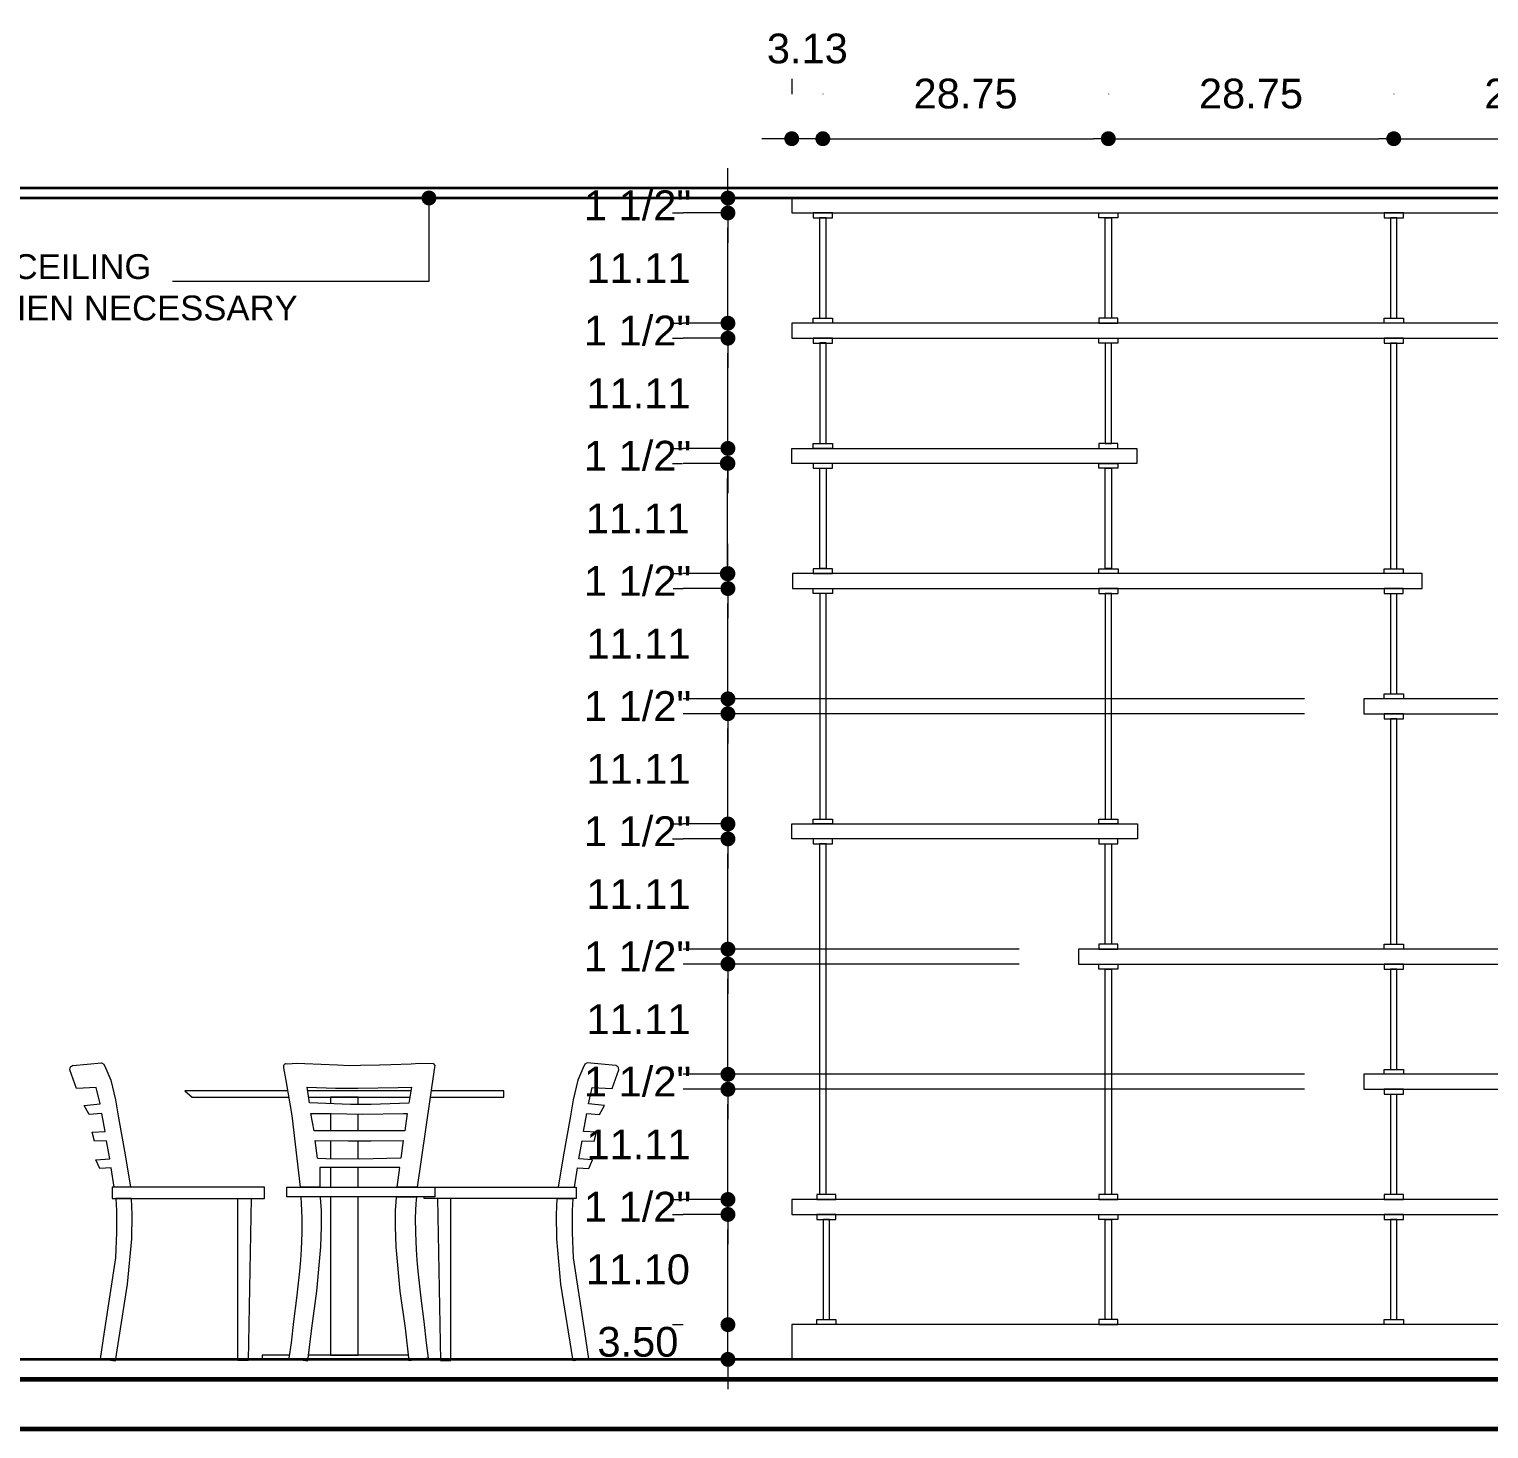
# Model space of a CAD drawing. Extents: x -566 to 72611, y -487 to 32334.
# Drawn here: x 179.1 to 326.2, y 863.1 to 1004.1 of the extents above; entities that cross this region are included whole.
import ezdxf

# ---------------------------------------------------------------- set-up
doc = ezdxf.new("R2010")
doc.units = 0
doc.header["$LTSCALE"] = 0.5
doc.header["$MEASUREMENT"] = 0
doc.layers.get('0').update_dxf_attribs({"color": 20, "linetype": 'CONTINUOUS'})
doc.layers.get('DEFPOINTS').update_dxf_attribs({"linetype": 'CONTINUOUS', "lineweight": 5})
for name, color, linetype, lineweight in [('Annotations', 40, 'CONTINUOUS', 5), ('Framing', 142, 'CONTINUOUS', 35), ('viewed', 160, 'CONTINUOUS', 13), ('walls', 191, 'CONTINUOUS', 60)]:
    doc.layers.add(name, color=color, linetype=linetype, lineweight=lineweight)
doc.layers.add('layout', color=7, linetype='CONTINUOUS', lineweight=5, true_color=0xcfcfcf)
doc.styles.get("Standard").update_dxf_attribs({"font": 'arial.ttf'})
doc.dimstyles.new('Arch96', dxfattribs={"dimscale": 96, "dimtxt": 0.03125, "dimasz": 0.015625, "dimexe": 0.046875, "dimexo": 0.0625, "dimgap": 0.03125, "dimtad": 1, "dimtoh": 1, "dimdec": 4, "dimzin": 3, "dimdsep": 46, "dimlunit": 4, "dimtxsty": 'Standard', "dimblk": 'DOT', "dimcen": 0, "dimdle": 0.046875, "dimclrd": 256, "dimclre": 256, "dimclrt": 256, "dimaunit": 1, "dimadec": 3, "dimazin": 2, "dimtfac": 1, "dimtdec": 4, "dimtmove": 2, "dimatfit": 3, "dimldrblk": 'ARO14', "dimfxl": 1, "dimfrac": 2, "dimlwd": -1, "dimlwe": -1, "dimarcsym": 0})
doc.dimstyles.new('Arch96 IN', dxfattribs={"dimscale": 96, "dimtxt": 0.03125, "dimasz": 0.015625, "dimexe": 0.046875, "dimexo": 0.125, "dimgap": 0.03125, "dimtad": 1, "dimtoh": 1, "dimzin": 3, "dimdsep": 46, "dimtxsty": 'Standard', "dimblk": 'DOT', "dimcen": 0, "dimdle": 0.046875, "dimclrd": 256, "dimclre": 256, "dimclrt": 256, "dimaunit": 1, "dimadec": 3, "dimazin": 2, "dimtfac": 1, "dimtmove": 2, "dimatfit": 3, "dimldrblk": 'ARO14', "dimfxl": 1, "dimfrac": 2, "dimlwd": -1, "dimlwe": -1, "dimarcsym": 0})

# ---------------------------------------------------------------- blocks, each defined once
blk = doc.blocks.new('_Dot')
at = {"color": 0, "linetype": 'ByBlock', "lineweight": -2}
blk.add_line((-0.5, 0), (-1, 0), dxfattribs=at)
at = {"color": 0, "linetype": 'ByBlock', "const_width": 0.5}
blk.add_lwpolyline([(-0.25, 0, 1), (0.25, 0, 1)], format="xyb", close=True, dxfattribs=at)
blk = doc.blocks.new('*D105')
at = {"layer": 'Annotations', "transparency": 16777216}
for p, q in [((249.52, 875.1), (249.52, 876.6)), ((243.95, 873.6), (245.02, 873.6)), ((249.52, 870.1), (249.52, 873.6)), ((243.95, 870.1), (245.02, 870.1)), ((249.52, 868.6), (249.52, 867.1))]:
    blk.add_line(p, q, dxfattribs=at)
at = {"layer": 'DEFPOINTS', "color": 0, "transparency": 16777216}
for p in [(249.52, 873.6), (255.95, 873.6), (255.95, 870.1)]:
    blk.add_point(p, dxfattribs=at)
at = {"layer": 'Annotations', "transparency": 16777216, "xscale": 1.5, "yscale": 1.5, "zscale": 1.5}
for p, rotation in [((249.52, 873.6), 270), ((249.52, 870.1), 90)]:
    blk.add_blockref('_Dot', p, dxfattribs=dict(at, rotation=rotation))
at = {"layer": 'Annotations', "transparency": 16777216, "insert": (240.45, 871.85), "char_height": 3, "attachment_point": 5}
blk.add_mtext('3.50', dxfattribs=at)
blk = doc.blocks.new('ARO14')
blk.add_line((0, 0), (-1.021, 0))
at = {"const_width": 0.0625}
blk.add_lwpolyline([(-0.77, 0.468), (0, 0), (-0.77, -0.468)], dxfattribs=at)
blk = doc.blocks.new('*D106')
at = {"layer": 'Annotations', "transparency": 16777216}
for p, q in [((243.95, 884.7), (245.02, 884.7)), ((249.52, 875.1), (249.52, 883.2)), ((243.95, 873.6), (245.02, 873.6))]:
    blk.add_line(p, q, dxfattribs=at)
at = {"layer": 'DEFPOINTS', "color": 0, "transparency": 16777216}
for p in [(249.52, 884.7), (255.95, 884.7), (255.95, 873.6)]:
    blk.add_point(p, dxfattribs=at)
at = {"layer": 'Annotations', "transparency": 16777216, "xscale": 1.5, "yscale": 1.5, "zscale": 1.5}
for p, rotation in [((249.52, 884.7), 90), ((249.52, 873.6), 270)]:
    blk.add_blockref('_Dot', p, dxfattribs=dict(at, rotation=rotation))
at = {"layer": 'Annotations', "transparency": 16777216, "insert": (240.45, 879.15), "char_height": 3, "attachment_point": 5}
blk.add_mtext('11.10', dxfattribs=at)
blk = doc.blocks.new('*D107')
at = {"layer": 'Annotations', "transparency": 16777216}
for p, q in [((249.52, 887.71), (249.52, 889.21)), ((249.95, 886.21), (245.02, 886.21)), ((249.52, 884.7), (249.52, 886.21)), ((249.95, 884.7), (245.02, 884.7)), ((249.52, 883.2), (249.52, 881.7))]:
    blk.add_line(p, q, dxfattribs=at)
at = {"layer": 'DEFPOINTS', "color": 0, "transparency": 16777216}
for p in [(249.52, 886.21), (255.95, 886.21, -8.89), (255.95, 884.7, -8.89)]:
    blk.add_point(p, dxfattribs=at)
at = {"layer": 'Annotations', "transparency": 16777216, "xscale": 1.5, "yscale": 1.5, "zscale": 1.5}
for p, rotation in [((249.52, 886.21), 270), ((249.52, 884.7), 90)]:
    blk.add_blockref('_Dot', p, dxfattribs=dict(at, rotation=rotation))
at = {"layer": 'Annotations', "transparency": 16777216, "insert": (240.42, 885.46), "char_height": 3, "attachment_point": 5}
blk.add_mtext('1 1/2"', dxfattribs=at)
blk = doc.blocks.new('*D108')
at = {"layer": 'Annotations', "transparency": 16777216}
for p, q in [((301.59, 897.31), (245.02, 897.31)), ((249.52, 887.71), (249.52, 895.81)), ((243.95, 886.21), (245.02, 886.21))]:
    blk.add_line(p, q, dxfattribs=at)
at = {"layer": 'DEFPOINTS', "color": 0, "transparency": 16777216}
for p in [(249.52, 897.31), (313.59, 897.31), (255.95, 886.21)]:
    blk.add_point(p, dxfattribs=at)
at = {"layer": 'Annotations', "transparency": 16777216, "xscale": 1.5, "yscale": 1.5, "zscale": 1.5}
for p, rotation in [((249.52, 897.31), 90), ((249.52, 886.21), 270)]:
    blk.add_blockref('_Dot', p, dxfattribs=dict(at, rotation=rotation))
at = {"layer": 'Annotations', "transparency": 16777216, "insert": (240.51, 891.76), "char_height": 3, "attachment_point": 5}
blk.add_mtext('11.11', dxfattribs=at)
blk = doc.blocks.new('*D109')
at = {"layer": 'Annotations', "transparency": 16777216}
for p, q in [((249.52, 900.32), (249.52, 901.82)), ((307.59, 898.82), (245.02, 898.82)), ((249.52, 897.31), (249.52, 898.82)), ((307.59, 897.31), (245.02, 897.31)), ((249.52, 895.81), (249.52, 894.31))]:
    blk.add_line(p, q, dxfattribs=at)
at = {"layer": 'DEFPOINTS', "color": 0, "transparency": 16777216}
for p in [(249.52, 898.82), (313.59, 898.82, -17.78), (313.59, 897.31, -17.78)]:
    blk.add_point(p, dxfattribs=at)
at = {"layer": 'Annotations', "transparency": 16777216, "xscale": 1.5, "yscale": 1.5, "zscale": 1.5}
for p, rotation in [((249.52, 898.82), 270), ((249.52, 897.31), 90)]:
    blk.add_blockref('_Dot', p, dxfattribs=dict(at, rotation=rotation))
at = {"layer": 'Annotations', "transparency": 16777216, "insert": (240.42, 898.07), "char_height": 3, "attachment_point": 5}
blk.add_mtext('1 1/2"', dxfattribs=at)
blk = doc.blocks.new('*D110')
at = {"layer": 'Annotations', "transparency": 16777216}
for p, q in [((272.84, 909.93), (245.02, 909.93)), ((249.52, 900.32), (249.52, 908.43)), ((301.59, 898.82), (245.02, 898.82))]:
    blk.add_line(p, q, dxfattribs=at)
at = {"layer": 'DEFPOINTS', "color": 0, "transparency": 16777216}
for p in [(249.52, 909.93), (284.84, 909.93), (313.59, 898.82)]:
    blk.add_point(p, dxfattribs=at)
at = {"layer": 'Annotations', "transparency": 16777216, "xscale": 1.5, "yscale": 1.5, "zscale": 1.5}
for p, rotation in [((249.52, 909.93), 90), ((249.52, 898.82), 270)]:
    blk.add_blockref('_Dot', p, dxfattribs=dict(at, rotation=rotation))
at = {"layer": 'Annotations', "transparency": 16777216, "insert": (240.51, 904.37), "char_height": 3, "attachment_point": 5}
blk.add_mtext('11.11', dxfattribs=at)
blk = doc.blocks.new('*D111')
at = {"layer": 'Annotations', "transparency": 16777216}
for p, q in [((249.52, 912.93), (249.52, 914.43)), ((278.84, 911.43), (245.02, 911.43)), ((249.52, 909.93), (249.52, 911.43)), ((278.84, 909.93), (245.02, 909.93)), ((249.52, 908.43), (249.52, 906.93))]:
    blk.add_line(p, q, dxfattribs=at)
at = {"layer": 'DEFPOINTS', "color": 0, "transparency": 16777216}
for p in [(249.52, 911.43), (284.84, 911.43, -26.67), (284.84, 909.93, -26.67)]:
    blk.add_point(p, dxfattribs=at)
at = {"layer": 'Annotations', "transparency": 16777216, "xscale": 1.5, "yscale": 1.5, "zscale": 1.5}
for p, rotation in [((249.52, 911.43), 270), ((249.52, 909.93), 90)]:
    blk.add_blockref('_Dot', p, dxfattribs=dict(at, rotation=rotation))
at = {"layer": 'Annotations', "transparency": 16777216, "insert": (240.42, 910.68), "char_height": 3, "attachment_point": 5}
blk.add_mtext('1 1/2"', dxfattribs=at)
blk = doc.blocks.new('*D112')
at = {"layer": 'Annotations', "transparency": 16777216}
for p, q in [((243.95, 922.54), (245.02, 922.54)), ((249.52, 912.93), (249.52, 921.04)), ((272.84, 911.43), (245.02, 911.43))]:
    blk.add_line(p, q, dxfattribs=at)
at = {"layer": 'DEFPOINTS', "color": 0, "transparency": 16777216}
for p in [(249.52, 922.54), (255.95, 922.54), (284.84, 911.43)]:
    blk.add_point(p, dxfattribs=at)
at = {"layer": 'Annotations', "transparency": 16777216, "xscale": 1.5, "yscale": 1.5, "zscale": 1.5}
for p, rotation in [((249.52, 922.54), 90), ((249.52, 911.43), 270)]:
    blk.add_blockref('_Dot', p, dxfattribs=dict(at, rotation=rotation))
at = {"layer": 'Annotations', "transparency": 16777216, "insert": (240.51, 916.98), "char_height": 3, "attachment_point": 5}
blk.add_mtext('11.11', dxfattribs=at)
blk = doc.blocks.new('*D113')
at = {"layer": 'Annotations', "transparency": 16777216}
for p, q in [((249.52, 925.54), (249.52, 927.04)), ((249.95, 924.04), (245.02, 924.04)), ((249.52, 922.54), (249.52, 924.04)), ((249.95, 922.54), (245.02, 922.54)), ((249.52, 921.04), (249.52, 919.54))]:
    blk.add_line(p, q, dxfattribs=at)
at = {"layer": 'DEFPOINTS', "color": 0, "transparency": 16777216}
for p in [(249.52, 924.04), (255.95, 924.04), (255.95, 922.54)]:
    blk.add_point(p, dxfattribs=at)
at = {"layer": 'Annotations', "transparency": 16777216, "xscale": 1.5, "yscale": 1.5, "zscale": 1.5}
for p, rotation in [((249.52, 924.04), 270), ((249.52, 922.54), 90)]:
    blk.add_blockref('_Dot', p, dxfattribs=dict(at, rotation=rotation))
at = {"layer": 'Annotations', "transparency": 16777216, "insert": (240.42, 923.29), "char_height": 3, "attachment_point": 5}
blk.add_mtext('1 1/2"', dxfattribs=at)
blk = doc.blocks.new('*D114')
at = {"layer": 'Annotations', "transparency": 16777216}
for p, q in [((301.59, 935.15), (245.02, 935.15)), ((249.52, 925.54), (249.52, 933.65)), ((243.95, 924.04), (245.02, 924.04))]:
    blk.add_line(p, q, dxfattribs=at)
at = {"layer": 'DEFPOINTS', "color": 0, "transparency": 16777216}
for p in [(249.52, 935.15), (313.59, 935.15), (255.95, 924.04)]:
    blk.add_point(p, dxfattribs=at)
at = {"layer": 'Annotations', "transparency": 16777216, "xscale": 1.5, "yscale": 1.5, "zscale": 1.5}
for p, rotation in [((249.52, 935.15), 90), ((249.52, 924.04), 270)]:
    blk.add_blockref('_Dot', p, dxfattribs=dict(at, rotation=rotation))
at = {"layer": 'Annotations', "transparency": 16777216, "insert": (240.51, 929.59), "char_height": 3, "attachment_point": 5}
blk.add_mtext('11.11', dxfattribs=at)
blk = doc.blocks.new('*D115')
at = {"layer": 'Annotations', "transparency": 16777216}
for p, q in [((249.52, 938.15), (249.52, 939.65)), ((307.59, 936.65), (245.02, 936.65)), ((249.52, 935.15), (249.52, 936.65)), ((307.59, 935.15), (245.02, 935.15)), ((249.52, 933.65), (249.52, 932.15))]:
    blk.add_line(p, q, dxfattribs=at)
at = {"layer": 'DEFPOINTS', "color": 0, "transparency": 16777216}
for p in [(249.52, 936.65), (313.59, 936.65, -44.44), (313.59, 935.15, -44.44)]:
    blk.add_point(p, dxfattribs=at)
at = {"layer": 'Annotations', "transparency": 16777216, "xscale": 1.5, "yscale": 1.5, "zscale": 1.5}
for p, rotation in [((249.52, 936.65), 270), ((249.52, 935.15), 90)]:
    blk.add_blockref('_Dot', p, dxfattribs=dict(at, rotation=rotation))
at = {"layer": 'Annotations', "transparency": 16777216, "insert": (240.42, 935.9), "char_height": 3, "attachment_point": 5}
blk.add_mtext('1 1/2"', dxfattribs=at)
blk = doc.blocks.new('*D116')
at = {"layer": 'Annotations', "transparency": 16777216}
for p, q in [((244.01, 947.76), (245.02, 947.76)), ((249.52, 938.15), (249.52, 946.26)), ((301.59, 936.65), (245.02, 936.65))]:
    blk.add_line(p, q, dxfattribs=at)
at = {"layer": 'DEFPOINTS', "color": 0, "transparency": 16777216}
for p in [(249.52, 947.76), (256.01, 947.76), (313.59, 936.65)]:
    blk.add_point(p, dxfattribs=at)
at = {"layer": 'Annotations', "transparency": 16777216, "xscale": 1.5, "yscale": 1.5, "zscale": 1.5}
for p, rotation in [((249.52, 947.76), 90), ((249.52, 936.65), 270)]:
    blk.add_blockref('_Dot', p, dxfattribs=dict(at, rotation=rotation))
at = {"layer": 'Annotations', "transparency": 16777216, "insert": (240.51, 942.21), "char_height": 3, "attachment_point": 5}
blk.add_mtext('11.11', dxfattribs=at)
blk = doc.blocks.new('*D117')
at = {"layer": 'Annotations', "transparency": 16777216}
for p, q in [((249.52, 950.76), (249.52, 952.26)), ((250.01, 949.26), (245.02, 949.26)), ((249.52, 947.76), (249.52, 949.26)), ((250.01, 947.76), (245.02, 947.76)), ((249.52, 946.26), (249.52, 944.76))]:
    blk.add_line(p, q, dxfattribs=at)
at = {"layer": 'DEFPOINTS', "color": 0, "transparency": 16777216}
for p in [(249.52, 949.26), (256.01, 949.26), (256.01, 947.76)]:
    blk.add_point(p, dxfattribs=at)
at = {"layer": 'Annotations', "transparency": 16777216, "xscale": 1.5, "yscale": 1.5, "zscale": 1.5}
for p, rotation in [((249.52, 949.26), 270), ((249.52, 947.76), 90)]:
    blk.add_blockref('_Dot', p, dxfattribs=dict(at, rotation=rotation))
at = {"layer": 'Annotations', "transparency": 16777216, "insert": (240.42, 948.51), "char_height": 3, "attachment_point": 5}
blk.add_mtext('1 1/2"', dxfattribs=at)
blk = doc.blocks.new('*D118')
at = {"layer": 'Annotations', "transparency": 16777216}
for p, q in [((243.95, 960.37), (244.96, 960.37)), ((249.46, 950.76), (249.46, 958.87)), ((244.01, 949.26), (244.96, 949.26))]:
    blk.add_line(p, q, dxfattribs=at)
at = {"layer": 'DEFPOINTS', "color": 0, "transparency": 16777216}
for p in [(249.46, 960.37), (255.95, 960.37), (256.01, 949.26)]:
    blk.add_point(p, dxfattribs=at)
at = {"layer": 'Annotations', "transparency": 16777216, "xscale": 1.5, "yscale": 1.5, "zscale": 1.5}
for p, rotation in [((249.46, 960.37), 90), ((249.46, 949.26), 270)]:
    blk.add_blockref('_Dot', p, dxfattribs=dict(at, rotation=rotation))
at = {"layer": 'Annotations', "transparency": 16777216, "insert": (240.44, 954.82), "char_height": 3, "attachment_point": 5}
blk.add_mtext('11.11', dxfattribs=at)
blk = doc.blocks.new('*D119')
at = {"layer": 'Annotations', "transparency": 16777216}
for p, q in [((249.52, 963.38), (249.52, 964.88)), ((249.95, 961.88), (245.02, 961.88)), ((249.52, 960.37), (249.52, 961.88)), ((249.95, 960.37), (245.02, 960.37)), ((249.52, 958.87), (249.52, 957.37))]:
    blk.add_line(p, q, dxfattribs=at)
at = {"layer": 'DEFPOINTS', "color": 0, "transparency": 16777216}
for p in [(249.52, 961.88), (255.95, 961.88), (255.95, 960.37)]:
    blk.add_point(p, dxfattribs=at)
at = {"layer": 'Annotations', "transparency": 16777216, "xscale": 1.5, "yscale": 1.5, "zscale": 1.5}
for p, rotation in [((249.52, 961.88), 270), ((249.52, 960.37), 90)]:
    blk.add_blockref('_Dot', p, dxfattribs=dict(at, rotation=rotation))
at = {"layer": 'Annotations', "transparency": 16777216, "insert": (240.42, 961.12), "char_height": 3, "attachment_point": 5}
blk.add_mtext('1 1/2"', dxfattribs=at)
blk = doc.blocks.new('*D120')
at = {"layer": 'Annotations', "transparency": 16777216}
for p, q in [((243.95, 972.98), (245.02, 972.98)), ((249.52, 963.38), (249.52, 971.48)), ((243.95, 961.88), (245.02, 961.88))]:
    blk.add_line(p, q, dxfattribs=at)
at = {"layer": 'DEFPOINTS', "color": 0, "transparency": 16777216}
for p in [(249.52, 972.98), (255.95, 972.98), (255.95, 961.88)]:
    blk.add_point(p, dxfattribs=at)
at = {"layer": 'Annotations', "transparency": 16777216, "xscale": 1.5, "yscale": 1.5, "zscale": 1.5}
for p, rotation in [((249.52, 972.98), 90), ((249.52, 961.88), 270)]:
    blk.add_blockref('_Dot', p, dxfattribs=dict(at, rotation=rotation))
at = {"layer": 'Annotations', "transparency": 16777216, "insert": (240.51, 967.43), "char_height": 3, "attachment_point": 5}
blk.add_mtext('11.11', dxfattribs=at)
blk = doc.blocks.new('*D121')
at = {"layer": 'Annotations', "transparency": 16777216}
for p, q in [((249.52, 975.99), (249.52, 977.49)), ((249.95, 974.49), (245.02, 974.49)), ((249.52, 972.98), (249.52, 974.49)), ((249.95, 972.98), (245.02, 972.98)), ((249.52, 971.48), (249.52, 969.98))]:
    blk.add_line(p, q, dxfattribs=at)
at = {"layer": 'DEFPOINTS', "color": 0, "transparency": 16777216}
for p in [(249.52, 974.49), (255.95, 974.49), (255.95, 972.98)]:
    blk.add_point(p, dxfattribs=at)
at = {"layer": 'Annotations', "transparency": 16777216, "xscale": 1.5, "yscale": 1.5, "zscale": 1.5}
for p, rotation in [((249.52, 974.49), 270), ((249.52, 972.98), 90)]:
    blk.add_blockref('_Dot', p, dxfattribs=dict(at, rotation=rotation))
at = {"layer": 'Annotations', "transparency": 16777216, "insert": (240.42, 973.73), "char_height": 3, "attachment_point": 5}
blk.add_mtext('1 1/2"', dxfattribs=at)
blk = doc.blocks.new('*D122')
at = {"layer": 'Annotations', "transparency": 16777216}
for p, q in [((243.95, 985.6), (245.02, 985.6)), ((249.52, 975.99), (249.52, 984.1)), ((243.95, 974.49), (245.02, 974.49))]:
    blk.add_line(p, q, dxfattribs=at)
at = {"layer": 'DEFPOINTS', "color": 0, "transparency": 16777216}
for p in [(249.52, 985.6), (255.95, 985.6), (255.95, 974.49)]:
    blk.add_point(p, dxfattribs=at)
at = {"layer": 'Annotations', "transparency": 16777216, "xscale": 1.5, "yscale": 1.5, "zscale": 1.5}
for p, rotation in [((249.52, 985.6), 90), ((249.52, 974.49), 270)]:
    blk.add_blockref('_Dot', p, dxfattribs=dict(at, rotation=rotation))
at = {"layer": 'Annotations', "transparency": 16777216, "insert": (240.51, 980.04), "char_height": 3, "attachment_point": 5}
blk.add_mtext('11.11', dxfattribs=at)
blk = doc.blocks.new('*D123')
at = {"layer": 'Annotations', "transparency": 16777216}
for p, q in [((249.52, 988.6), (249.52, 990.1)), ((249.95, 987.1), (245.02, 987.1)), ((249.52, 985.6), (249.52, 987.1)), ((249.95, 985.6), (245.02, 985.6)), ((249.52, 984.1), (249.52, 982.6))]:
    blk.add_line(p, q, dxfattribs=at)
at = {"layer": 'DEFPOINTS', "color": 0, "transparency": 16777216}
for p in [(249.52, 987.1), (255.95, 987.1), (255.95, 985.6)]:
    blk.add_point(p, dxfattribs=at)
at = {"layer": 'Annotations', "transparency": 16777216, "xscale": 1.5, "yscale": 1.5, "zscale": 1.5}
for p, rotation in [((249.52, 987.1), 270), ((249.52, 985.6), 90)]:
    blk.add_blockref('_Dot', p, dxfattribs=dict(at, rotation=rotation))
at = {"layer": 'Annotations', "transparency": 16777216, "insert": (240.42, 986.35), "char_height": 3, "attachment_point": 5}
blk.add_mtext('1 1/2"', dxfattribs=at)
blk = doc.blocks.new('*D124')
at = {"layer": 'Annotations', "transparency": 16777216}
for p, q in [((259.08, 997.6), (259.08, 997.58)), ((287.84, 997.6), (287.84, 997.58)), ((260.58, 993.08), (286.34, 993.08))]:
    blk.add_line(p, q, dxfattribs=at)
at = {"layer": 'DEFPOINTS', "color": 0, "transparency": 16777216}
for p in [(287.84, 993.08), (259.08, 985.6), (287.84, 985.6)]:
    blk.add_point(p, dxfattribs=at)
at = {"layer": 'Annotations', "transparency": 16777216, "xscale": 1.5, "yscale": 1.5, "zscale": 1.5, "rotation": 180}
blk.add_blockref('_Dot', (259.08, 993.08), dxfattribs=at)
at = {"layer": 'Annotations', "transparency": 16777216, "xscale": 1.5, "yscale": 1.5, "zscale": 1.5}
blk.add_blockref('_Dot', (287.84, 993.08), dxfattribs=at)
at = {"layer": 'Annotations', "transparency": 16777216, "insert": (273.46, 997.61), "char_height": 3, "attachment_point": 5}
blk.add_mtext('28.75', dxfattribs=at)
blk = doc.blocks.new('*D125')
at = {"layer": 'Annotations', "transparency": 16777216}
for p, q in [((287.84, 997.6), (287.84, 997.58)), ((316.59, 997.6), (316.59, 997.58)), ((289.34, 993.08), (315.09, 993.08))]:
    blk.add_line(p, q, dxfattribs=at)
at = {"layer": 'DEFPOINTS', "color": 0, "transparency": 16777216}
for p in [(316.59, 993.08), (287.84, 985.6), (316.59, 985.6)]:
    blk.add_point(p, dxfattribs=at)
at = {"layer": 'Annotations', "transparency": 16777216, "xscale": 1.5, "yscale": 1.5, "zscale": 1.5, "rotation": 180}
blk.add_blockref('_Dot', (287.84, 993.08), dxfattribs=at)
at = {"layer": 'Annotations', "transparency": 16777216, "xscale": 1.5, "yscale": 1.5, "zscale": 1.5}
blk.add_blockref('_Dot', (316.59, 993.08), dxfattribs=at)
at = {"layer": 'Annotations', "transparency": 16777216, "insert": (302.21, 997.61), "char_height": 3, "attachment_point": 5}
blk.add_mtext('28.75', dxfattribs=at)
blk = doc.blocks.new('*D126')
at = {"layer": 'Annotations', "transparency": 16777216}
for p, q in [((316.59, 997.6), (316.59, 997.58)), ((345.34, 997.6), (345.34, 997.58)), ((318.09, 993.08), (343.84, 993.08))]:
    blk.add_line(p, q, dxfattribs=at)
at = {"layer": 'DEFPOINTS', "color": 0, "transparency": 16777216}
for p in [(345.34, 993.08), (316.59, 985.6), (345.34, 985.6)]:
    blk.add_point(p, dxfattribs=at)
at = {"layer": 'Annotations', "transparency": 16777216, "xscale": 1.5, "yscale": 1.5, "zscale": 1.5, "rotation": 180}
blk.add_blockref('_Dot', (316.59, 993.08), dxfattribs=at)
at = {"layer": 'Annotations', "transparency": 16777216, "xscale": 1.5, "yscale": 1.5, "zscale": 1.5}
blk.add_blockref('_Dot', (345.34, 993.08), dxfattribs=at)
at = {"layer": 'Annotations', "transparency": 16777216, "insert": (330.96, 997.61), "char_height": 3, "attachment_point": 5}
blk.add_mtext('28.75', dxfattribs=at)
blk = doc.blocks.new('*D129')
at = {"layer": 'Annotations', "transparency": 16777216}
for p, q in [((255.95, 999.1), (255.95, 997.58)), ((259.08, 997.6), (259.08, 997.58)), ((254.45, 993.08), (252.95, 993.08)), ((259.08, 993.08), (255.95, 993.08)), ((260.58, 993.08), (262.08, 993.08))]:
    blk.add_line(p, q, dxfattribs=at)
at = {"layer": 'DEFPOINTS', "color": 0, "transparency": 16777216}
for p in [(255.95, 993.08), (255.95, 987.1), (259.08, 985.6)]:
    blk.add_point(p, dxfattribs=at)
at = {"layer": 'Annotations', "transparency": 16777216, "xscale": 1.5, "yscale": 1.5, "zscale": 1.5}
blk.add_blockref('_Dot', (255.95, 993.08), dxfattribs=at)
at = {"layer": 'Annotations', "transparency": 16777216, "xscale": 1.5, "yscale": 1.5, "zscale": 1.5, "rotation": 180}
blk.add_blockref('_Dot', (259.08, 993.08), dxfattribs=at)
at = {"layer": 'Annotations', "transparency": 16777216, "insert": (257.52, 1002.15), "char_height": 3, "attachment_point": 5}
blk.add_mtext('3.13', dxfattribs=at)

msp = doc.modelspace()

# ---------------------------------------------------------------- linework, layer by layer
at = {"layer": 'Framing'}
for p, q in [((532.52083, 988.10493, -80), (0.00018, 988.10493)), ((532.52083, 987.10493, -80), (0.00023, 987.10493)), ((0.00592, 870.10493), (657.86383, 870.10493))]:
    msp.add_line(p, q, dxfattribs=at)
at = {"layer": 'layout'}
for points in [[(183.51851, 899.71058), (186.41215, 899.96743), (186.65216, 899.83028), (186.85788, 899.41884), (187.37218, 898.21879), (187.81792, 896.26442), (188.14364, 894.43006), (188.81224, 890.70991), (189.32655, 887.45264), (187.68077, 887.45264), (187.40065, 889.407), (186.24071, 889.33843), (185.86355, 890.19561), (187.26717, 890.29217), (186.92475, 892.131), (185.7264, 892.0814), (185.48639, 893.00715), (186.79823, 893.05711), (186.46358, 894.88437), (185.17781, 894.75579), (184.6635, 895.68154), (186.28924, 895.85034), (185.89784, 897.49876), (183.90919, 897.3959), (183.22345, 899.28169), (183.25632, 899.48741), (183.31385, 899.5996), (183.42316, 899.65134), (183.52673, 899.72608)], [(238.23784, 899.71058), (235.34421, 899.96743), (235.1042, 899.83028), (234.89848, 899.41884), (234.38417, 898.21879), (233.93844, 896.26442), (233.61271, 894.43006), (232.94411, 890.70991), (232.4298, 887.45264), (234.07559, 887.45264), (234.3557, 889.407), (235.51564, 889.33843), (235.8928, 890.19561), (234.48918, 890.29217), (234.8316, 892.131), (236.02995, 892.0814), (236.26996, 893.00715), (234.95813, 893.05711), (235.29278, 894.88437), (236.57854, 894.75579), (237.09285, 895.68154), (235.46711, 895.85034), (235.85851, 897.49876), (237.84717, 897.3959), (238.53291, 899.28169), (238.50003, 899.48741), (238.4425, 899.5996), (238.33319, 899.65134), (238.22962, 899.72608)], [(205.20136, 897.15656), (194.81248, 897.15589), (195.55447, 896.51072), (205.309, 896.51072)], [(217.57248, 897.15736), (207.18115, 897.15669)], [(219.53653, 896.51072), (226.94303, 896.51072), (226.94387, 897.15797), (219.63069, 897.1575)], [(207.28435, 896.51072), (217.46831, 896.51072)], [(212.26453, 895.7844), (212.26462, 896.51072), (209.48736, 896.51072), (209.48728, 895.86769)], [(209.48716, 894.87078), (209.48694, 893.11001)], [(212.26419, 893.11001), (212.26441, 894.81614)], [(209.48682, 892.14197), (209.48659, 890.29492)], [(212.26384, 890.27436), (212.26407, 892.12541)], [(209.48648, 889.4304), (209.48624, 887.46162)], [(212.26349, 887.46162), (212.26374, 889.4255)], [(219.9858, 887.45264), (234.24702, 887.45264), (234.24702, 886.32117), (218.92069, 886.32117), (218.92069, 886.47571)], [(209.48611, 886.47571), (209.48413, 870.53723), (212.26139, 870.53723), (212.26337, 886.47571)], [(205.3476, 870.53723), (202.58871, 870.53723), (202.58871, 870.10493), (219.15681, 870.10493), (219.15681, 870.18253)], [(217.34911, 870.53723), (207.28307, 870.53723)]]:
    msp.add_lwpolyline(points, dxfattribs=at)
for points in [[(219.84207, 899.89886), (219.97922, 899.69313), (219.94493, 899.31598), (218.21913, 887.46162), (216.18683, 887.46162), (216.46267, 889.41809), (208.42627, 889.43227), (208.42279, 887.46162), (206.47996, 887.46162), (205.61292, 894.68722), (205.02541, 898.2123), (204.76854, 899.47761), (204.77289, 899.71028), (204.8586, 899.84743), (204.97861, 899.89886), (205.12499, 899.89094), (206.13837, 899.9388), (206.89546, 899.89898), (210.20739, 899.76171), (211.38108, 899.72144), (212.50463, 899.72742), (214.42471, 899.76171), (215.55618, 899.796), (217.61341, 899.86457), (218.4363, 899.93314)], [(217.633, 897.53305), (217.3734, 895.92155), (213.56753, 895.7844), (211.5103, 895.7844), (207.37318, 895.95473), (207.11987, 897.54021), (210.00167, 897.43019), (212.25135, 897.44053), (216.29335, 897.49876)], [(217.21844, 894.87511), (216.95802, 893.11001), (207.84158, 893.11001), (207.51585, 894.8758), (209.53879, 894.87065), (212.71035, 894.80722), (216.84865, 894.87803)], [(216.81637, 892.14997), (216.56839, 890.36077), (212.38462, 890.27347), (209.00734, 890.29847), (208.25303, 890.33276), (208.17063, 890.3621), (207.92485, 892.14997), (211.27029, 892.13283), (213.56753, 892.11568)], [(202.83567, 887.45264), (187.50933, 887.45264), (187.50933, 886.32117), (202.83567, 886.32117)], [(205.09446, 887.46162), (219.9858, 887.46162), (219.9858, 886.47571), (205.09446, 886.47571)], [(187.81792, 869.96622), (189.05225, 877.68082), (189.48084, 882.25814), (189.49798, 884.69253), (189.42941, 886.32117), (187.86935, 886.32117), (187.92078, 885.08683), (187.93792, 882.89246), (187.81792, 880.32092), (186.68644, 872.88062), (186.275, 870.17194)], [(200.16127, 870.00051), (200.16127, 886.32117), (201.49762, 886.32117), (201.18988, 870.00051)], [(207.21332, 869.94163), (207.60166, 873.25778), (208.11596, 876.96079), (208.52741, 881.4524), (208.59598, 883.47534), (208.59598, 885.08683), (208.49114, 886.40094), (208.45884, 886.47571), (206.49888, 886.47571), (206.53876, 885.80686), (206.60733, 884.3668), (206.59019, 882.84102), (206.52161, 881.1781), (206.45304, 880.08091), (206.35018, 878.98373), (206.05874, 876.27505), (205.75015, 873.90924), (205.51014, 871.78344), (205.30442, 870.20623)], [(217.41886, 869.94163), (217.03052, 873.25778), (216.51622, 876.96079), (216.10477, 881.4524), (216.0362, 883.47534), (216.0362, 885.08683), (216.14104, 886.40094), (216.16556, 886.47571), (218.13407, 886.47571), (218.09342, 885.80686), (218.02485, 884.3668), (218.04199, 882.84102), (218.11057, 881.1781), (218.17914, 880.08091), (218.282, 878.98373), (218.57344, 876.27505), (218.88203, 873.90924), (219.12204, 871.78344), (219.32776, 870.20623)], [(221.59508, 870.00051), (221.59508, 886.32117), (220.25873, 886.32117), (220.56647, 870.00051)], [(233.93844, 869.96622), (232.7041, 877.68082), (232.27551, 882.25814), (232.25837, 884.69253), (232.32694, 886.32117), (233.88701, 886.32117), (233.83558, 885.08683), (233.81843, 882.89246), (233.93844, 880.32092), (235.06991, 872.88062), (235.48136, 870.17194)]]:
    msp.add_lwpolyline(points, close=True, dxfattribs=at)
at = {"layer": 'viewed'}
for points in [[(255.95129, 985.59921), (405.97462, 985.59921), (405.97462, 987.10493), (255.95129, 987.10493)], [(258.11613, 985.10207), (260.05327, 985.10207), (260.05327, 985.59921), (258.11613, 985.59921)], [(259.40184, 985.10207), (258.75041, 985.10207), (258.75041, 974.98382), (259.40184, 974.98382)], [(288.80591, 985.10207), (286.86877, 985.10207), (286.86877, 985.59921), (288.80591, 985.59921)], [(287.5202, 985.10207), (288.17163, 985.10207), (288.17163, 974.98382), (287.5202, 974.98382)], [(315.61772, 985.10207), (317.55486, 985.10207), (317.55486, 985.59921), (315.61772, 985.59921)], [(316.90343, 985.10207), (316.25201, 985.10207), (316.25201, 974.98382), (316.90343, 974.98382)], [(258.11613, 974.98382), (260.05327, 974.98382), (260.05327, 974.48668), (258.11613, 974.48668)], [(288.80591, 974.98382), (286.86877, 974.98382), (286.86877, 974.48668), (288.80591, 974.48668)], [(315.61772, 974.98382), (317.55486, 974.98382), (317.55486, 974.48668), (315.61772, 974.48668)], [(255.95129, 972.98096), (405.97462, 972.98096), (405.97462, 974.48668), (255.95129, 974.48668)], [(258.11613, 972.48382), (260.05327, 972.48382), (260.05327, 972.98096), (258.11613, 972.98096)], [(258.76756, 962.37271), (259.41899, 962.37271), (259.41899, 972.51081), (258.76756, 972.51081)], [(288.80591, 972.48382), (286.86877, 972.48382), (286.86877, 972.98096), (288.80591, 972.98096)], [(287.5202, 962.37592), (288.17163, 962.37592), (288.17163, 972.48382), (287.5202, 972.48382)], [(315.61772, 972.48382), (317.55486, 972.48382), (317.55486, 972.98096), (315.61772, 972.98096)], [(290.71193, 960.36985), (255.95129, 960.36985), (255.95129, 961.87556), (290.71193, 961.87556)], [(258.11613, 962.37271), (260.05327, 962.37271), (260.05327, 961.87556), (258.11613, 961.87556)], [(288.80591, 962.37592), (286.86877, 962.37592), (286.86877, 961.87877), (288.80591, 961.87877)], [(258.11613, 959.87271), (260.05327, 959.87271), (260.05327, 960.36985), (258.11613, 960.36985)], [(288.80591, 959.87271), (286.86877, 959.87271), (286.86877, 960.36985), (288.80591, 960.36985)], [(258.76756, 959.87271), (259.41899, 959.87271), (259.41899, 949.77089), (258.76756, 949.77089)], [(287.5202, 959.87271), (288.17163, 959.87271), (288.17163, 949.77089), (287.5202, 949.77089)], [(256.014, 947.75874), (319.44374, 947.75874), (319.44374, 949.26445), (256.014, 949.26445)], [(260.05327, 949.757), (258.11613, 949.757), (258.11613, 949.25986), (260.05327, 949.25986)], [(286.87734, 949.7616), (288.81448, 949.7616), (288.81448, 949.26445), (286.87734, 949.26445)], [(315.60915, 949.7616), (317.54629, 949.7616), (317.54629, 949.26445), (315.60915, 949.26445)], [(260.05327, 947.2616), (258.11613, 947.2616), (258.11613, 947.75874), (260.05327, 947.75874)], [(258.76756, 924.53937), (259.41899, 924.53937), (259.41899, 947.25231), (258.76756, 947.25231)], [(286.87734, 947.2616), (288.81448, 947.2616), (288.81448, 947.75874), (286.87734, 947.75874)], [(287.5202, 924.53937), (288.17163, 924.53937), (288.17163, 947.25231), (287.5202, 947.25231)], [(315.60915, 947.2616), (317.54629, 947.2616), (317.54629, 947.75874), (315.60915, 947.75874)], [(313.58629, 935.14763), (377.15428, 935.14763), (377.15428, 936.65334), (313.58629, 936.65334)], [(315.61772, 937.15048), (317.55486, 937.15048), (317.55486, 936.65334), (315.61772, 936.65334)], [(315.61772, 934.65048), (317.55486, 934.65048), (317.55486, 935.14763), (315.61772, 935.14763)], [(316.90343, 934.65048), (316.25201, 934.65048), (316.26058, 911.92826), (316.91201, 911.92826)], [(290.76606, 922.53652), (255.95129, 922.53652), (255.95129, 924.04223), (290.76606, 924.04223)], [(258.11613, 924.53937), (260.05327, 924.53937), (260.05327, 924.04223), (258.11613, 924.04223)], [(286.86877, 924.53937), (288.80591, 924.53937), (288.80591, 924.04223), (286.86877, 924.04223)], [(258.11613, 922.03937), (260.05327, 922.03937), (260.05327, 922.53652), (258.11613, 922.53652)], [(259.40184, 922.03937), (258.75041, 922.03937), (258.75041, 886.72922), (259.40184, 886.72922)], [(286.86877, 922.03937), (288.80591, 922.03937), (288.80591, 922.53652), (286.86877, 922.53652)], [(287.5202, 922.03937), (288.17163, 922.03937), (288.17163, 911.94215), (287.5202, 911.94215)], [(288.80591, 911.92826), (286.86877, 911.92826), (286.86877, 911.43112), (288.80591, 911.43112)], [(315.61772, 911.92826), (317.55486, 911.92826), (317.55486, 911.43112), (315.61772, 911.43112)], [(284.83734, 909.92541), (377.15428, 909.92541), (377.15428, 911.43112), (284.83734, 911.43112)], [(288.80591, 909.42826), (286.86877, 909.42826), (286.86877, 909.92541), (288.80591, 909.92541)], [(315.61772, 909.42826), (317.55486, 909.42826), (317.55486, 909.92541), (315.61772, 909.92541)], [(313.58629, 897.31429), (348.40306, 897.31429), (348.40306, 898.82001), (313.58629, 898.82001)], [(315.61772, 899.31715), (317.55486, 899.31715), (317.55486, 898.82001), (315.61772, 898.82001)], [(315.61772, 896.81715), (317.55486, 896.81715), (317.55486, 897.31429), (315.61772, 897.31429)], [(258.46339, 886.2089), (260.40053, 886.2089), (260.40053, 886.70604), (258.46339, 886.70604)], [(288.80591, 886.70604), (286.86877, 886.70604), (286.86877, 886.2089), (288.80591, 886.2089)], [(315.61772, 886.2089), (317.55486, 886.2089), (317.55486, 886.70604), (315.61772, 886.70604)], [(255.95129, 884.70318), (405.97462, 884.70318), (405.97462, 886.2089), (255.95129, 886.2089)], [(258.46339, 884.20604), (260.40053, 884.20604), (260.40053, 884.70318), (258.46339, 884.70318)], [(259.74911, 884.20604), (259.09768, 884.20604), (259.09768, 874.10207), (259.74911, 874.10207)], [(288.80591, 884.20604), (286.86877, 884.20604), (286.86877, 884.70318), (288.80591, 884.70318)], [(287.5202, 884.20604), (288.17163, 884.20604), (288.17163, 874.10207), (287.5202, 874.10207)], [(315.61772, 884.20604), (317.55486, 884.20604), (317.55486, 884.70318), (315.61772, 884.70318)], [(316.90343, 884.20604), (316.25201, 884.20604), (316.25201, 874.10207), (316.90343, 874.10207)], [(255.95129, 870.10493), (405.97462, 870.10493), (405.97462, 873.60493), (255.95129, 873.60493)], [(258.46339, 874.10207), (260.40053, 874.10207), (260.40053, 873.60493), (258.46339, 873.60493)], [(288.80591, 874.10207), (286.86877, 874.10207), (286.86877, 873.60493), (288.80591, 873.60493)], [(315.61772, 874.10207), (317.55486, 874.10207), (317.55486, 873.60493), (315.61772, 873.60493)]]:
    msp.add_lwpolyline(points, close=True, dxfattribs=at)
for points in [[(316.90343, 949.7616), (316.90343, 972.48382), (316.25201, 972.48382), (316.25201, 949.7616)], [(316.25201, 947.2616), (316.25201, 937.16437), (316.90343, 937.16437), (316.90343, 947.2616)], [(287.5202, 886.70604), (287.5202, 909.42826), (288.17163, 909.42826), (288.17163, 886.70604)], [(316.90343, 899.31715), (316.90343, 909.42826), (316.25201, 909.42826), (316.25201, 899.31715)], [(316.25201, 896.81715), (316.25201, 886.72922), (316.90343, 886.72922), (316.90343, 896.81715)]]:
    msp.add_lwpolyline(points, dxfattribs=at)
at = {"layer": 'walls'}
for p, q in [((-5.10286, 868.10493), (662.84944, 868.10493)), ((-5.10286, 863.10493), (662.84944, 863.10493))]:
    msp.add_line(p, q, dxfattribs=at)

# ---------------------------------------------------------------- texts
at = {"layer": 'Annotations', "insert": (160.19984, 981.44602, -1.59764), "char_height": 2.5, "attachment_point": 1}
msp.add_mtext_dynamic_manual_height_columns('EXISTING CEILING\\PPATCH WHEN NECESSARY', width=49.0944694, gutter_width=12.5, heights=[0], dxfattribs=at)

# ---------------------------------------------------------------- dimensions: what is measured, and where the dimension line sits
at = {"layer": 'Annotations'}
for base, p1, p2, picture, middle in [((255.95129, 993.08), (259.0847, 985.59921), (255.95129, 987.10493), '*D129', (257.518, 1002.14548)), ((287.83734, 993.08), (259.0847, 985.59921), (287.83734, 985.59921), '*D124', (273.46102, 997.61172)), ((316.58629, 993.08), (287.83734, 985.59921), (316.58629, 985.59921), '*D125', (302.21182, 997.61172)), ((345.34036, 993.08), (316.58629, 985.59921), (345.34036, 985.59921), '*D126', (330.96333, 997.61172))]:
    dim = msp.add_linear_dim(base=base, p1=p1, p2=p2, dimstyle='Arch96 IN', dxfattribs=at)
    dim.commit()
    dim.dimension.update_dxf_attribs({"geometry": picture, "text_midpoint": middle})
for base, p1, p2, dimstyle, picture, middle in [((249.51799, 987.10493), (255.95129, 985.59921), (255.95129, 987.10493), 'Arch96', '*D123', (240.41567, 986.35207)), ((249.51799, 985.59921), (255.95129, 974.48668), (255.95129, 985.59921), 'Arch96 IN', '*D122', (240.50571, 980.04294)), ((249.51799, 974.48668), (255.95129, 972.98096), (255.95129, 974.48668), 'Arch96', '*D121', (240.41567, 973.73382)), ((249.51799, 972.98096), (255.95129, 961.87556), (255.95129, 972.98096), 'Arch96 IN', '*D120', (240.50571, 967.42826)), ((249.51799, 961.87556), (255.95129, 960.36985), (255.95129, 961.87556), 'Arch96', '*D119', (240.41567, 961.12271)), ((249.45529, 960.36985), (256.014, 949.26445), (255.95129, 960.36985), 'Arch96 IN', '*D118', (240.44301, 954.81715)), ((249.51799, 949.26445), (256.014, 947.75874), (256.014, 949.26445), 'Arch96', '*D117', (240.41567, 948.5116)), ((249.51799, 947.75874), (313.58629, 936.65334), (256.014, 947.75874), 'Arch96 IN', '*D116', (240.50571, 942.20604)), ((249.51799, 936.65334, 44.44444), (313.58629, 935.14763), (313.58629, 936.65334), 'Arch96', '*D115', (240.41567, 935.90048, 44.44444)), ((249.51799, 935.14763), (255.95129, 924.04223), (313.58629, 935.14763), 'Arch96 IN', '*D114', (240.50571, 929.59493)), ((249.51799, 924.04223), (255.95129, 922.53652), (255.95129, 924.04223), 'Arch96', '*D113', (240.41567, 923.28937)), ((249.51799, 922.53652), (284.83734, 911.43112), (255.95129, 922.53652), 'Arch96 IN', '*D112', (240.50571, 916.98382)), ((249.51799, 911.43112, 26.66667), (284.83734, 909.92541), (284.83734, 911.43112), 'Arch96', '*D111', (240.41567, 910.67826, 26.66667)), ((249.51799, 909.92541), (313.58629, 898.82001), (284.83734, 909.92541), 'Arch96 IN', '*D110', (240.50571, 904.37271)), ((249.51799, 898.82001, 17.77778), (313.58629, 897.31429), (313.58629, 898.82001), 'Arch96', '*D109', (240.41567, 898.06715, 17.77778)), ((249.51799, 897.31429), (255.95129, 886.2089), (313.58629, 897.31429), 'Arch96 IN', '*D108', (240.50571, 891.7616)), ((249.51799, 886.2089, 8.88889), (255.95129, 884.70318), (255.95129, 886.2089), 'Arch96', '*D107', (240.41567, 885.45604, 8.88889)), ((249.51799, 884.70318), (255.95129, 873.60493), (255.95129, 884.70318), 'Arch96 IN', '*D106', (240.45455, 879.15406)), ((249.51799, 873.60493), (255.95129, 870.10493), (255.95129, 873.60493), 'Arch96 IN', '*D105', (240.45251, 871.85493))]:
    dim = msp.add_linear_dim(base=base, p1=p1, p2=p2, angle=90, dimstyle=dimstyle, dxfattribs=at)
    dim.commit()
    dim.dimension.update_dxf_attribs({"geometry": picture, "text_midpoint": middle})

# ---------------------------------------------------------------- leaders
msp.add_leader([(219.40243, 987.10493, -35.59764), (219.40243, 978.70653, -35.59764), (193.57586, 978.70653, -35.59764)], dimstyle='Arch96', override={"dimtad": 0, "dimldrblk": 'Dot'}, dxfattribs=at)

doc.saveas('drawing.dxf')
